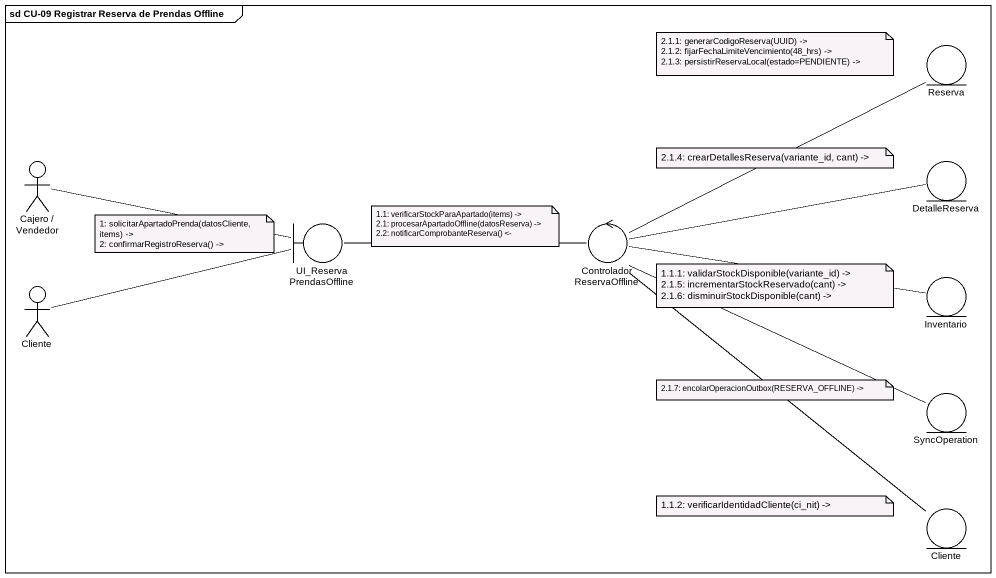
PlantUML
@startuml
mainframe sd CU-09 Registrar Reserva de Prendas Offline
entity Reserva
actor "Cajero / Vendedor" as Cajero_Vendedor
entity DetalleReserva
boundary UI_ReservaPrendasOffline
control ControladorReservaOffline
actor Cliente
entity Inventario
entity SyncOperation
entity "Cliente" as Cliente_2
Cajero_Vendedor -right- UI_ReservaPrendasOffline
UI_ReservaPrendasOffline -right- ControladorReservaOffline
ControladorReservaOffline -right- Reserva
ControladorReservaOffline -right- DetalleReserva
ControladorReservaOffline -right- Inventario
ControladorReservaOffline -right- SyncOperation
ControladorReservaOffline -- Cliente_2
Cliente -right- UI_ReservaPrendasOffline
note as N1
  2.1.1: generarCodigoReserva(UUID) ->
  2.1.2: fijarFechaLimiteVencimiento(48_hrs) ->
  2.1.3: persistirReservaLocal(estado=PENDIENTE) ->
end note
note as N2
  2.1.4: crearDetallesReserva(variante_id, cant) ->
end note
note as N3
  1.1: verificarStockParaApartado(items) ->
  2.1: procesarApartadoOffline(datosReserva) ->
  2.2: notificarComprobanteReserva() <-
end note
note as N4
  1: solicitarApartadoPrenda(datosCliente, items) ->
  2: confirmarRegistroReserva() ->
end note
note as N5
  1.1.1: validarStockDisponible(variante_id) ->
  2.1.5: incrementarStockReservado(cant) ->
  2.1.6: disminuirStockDisponible(cant) ->
end note
note as N6
  2.1.7: encolarOperacionOutbox(RESERVA_OFFLINE) ->
end note
note as N7
  1.1.2: verificarIdentidadCliente(ci_nit) ->
end note
@enduml
